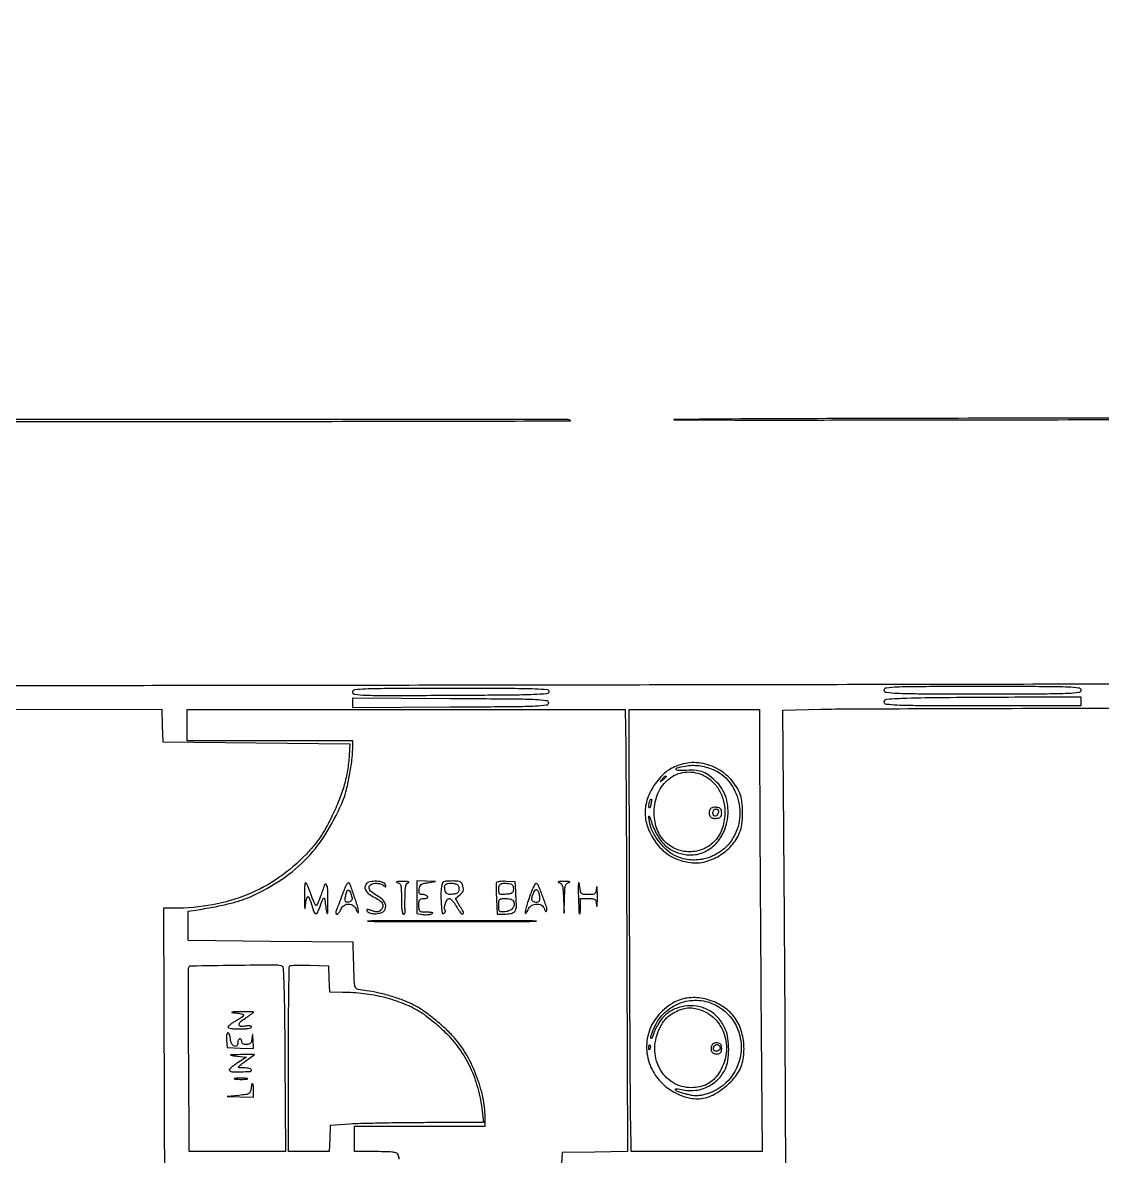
# Model space of a CAD drawing. Extents: x 169 to 2908, y 294 to 2057.
# Drawn here: x 723 to 1278, y 1475 to 2057 of the extents above; entities that cross this region are included whole.
import ezdxf

# ---------------------------------------------------------------- set-up
doc = ezdxf.new("R2010")
doc.units = 0

msp = doc.modelspace()

# ---------------------------------------------------------------- linework, layer by layer
for points in [[(2071.506825, 305.439341, -0.000001), (1934.444724, 305.133768, -0.000138)], [(646.756679, 1851.968669, -0.000145), (746.916667, 1851.998344, 0.000185), (845.97197, 1852.035699, 0.00031), (929.273293, 1852.149658, 0.000005), (1004.735214, 1852.300526, 0.667452), (1004.822202, 1852.511132, 0.198979), (1003.485503, 1853.064609, 0.000003), (736.580845, 1852.994411, 0.000204), (503.215502, 1852.83626, 0.001845)], [(1038.744617, 303.238644, -0.000023), (700.1838, 302.982319, -0.000004), (342.98374, 302.731113, -0.013624)], [(1988.905222, 490.963323, 0.000012), (1874.026711, 490.794518, 0.000021), (1738.015911, 490.58562, 0.000015), (1585.25, 490.339917), (1195, 489.700542), (1194.983701, 526.100271, 0.001103), (1194.93485, 544.503369, 0.000386), (1194.785781, 570.966978, 0.000383), (1194.576977, 600.083506, 0.000448), (1194.332818, 627.723486, -0.000646), (1194.027938, 663.861437, -0.004702), (1194.067155, 681.210191, -0.0029), (1194.260479, 692.278592, -0.316318), (1195.099117, 693.41447, -0.080172), (1196.280534, 693.607664, -0.000004), (1324.530678, 693.874949, -0.000166), (1465.990594, 694.12187, -0.0001)], [(1618.627097, 1718.007453, 0.000004), (1564.009911, 1717.847718, 0.000021)], [(1474.488253, 488.488147, -0.000004), (1562.111462, 488.759446, -0.000246)], [(1502.26776, 1717.664096, 0.000013), (1430, 1717.444226, -0.000238)], [(875.517606, 897.711157, -0.000003), (920.169124, 897.876895, -0.000247)], [(1333.018033, 1717.192684, -0.000074), (1187.56875, 1716.906119, -0.000074), (1025.130621, 1716.634282, -0.000082), (868, 1716.420376, 0.000097), (721.612528, 1716.216767, 0.000138), (591.759375, 1715.975113, 0.000074)], [(561.008529, 1703.732007, -0.000053), (629.207029, 1703.906529), (794.914057, 1704.313058), (795.207029, 1695.906529), (795.5, 1687.5), (843.5, 1687), (891.5, 1686.5), (891.168062, 1680.5, -0.02698), (890.322771, 1672.791004, -0.02799), (888.657547, 1665.313647, -0.026115), (886.047423, 1657.626017, -0.01839), (882.354604, 1649.274036, -0.011314), (879.206696, 1643.163602, -0.02436), (876.45316, 1638.642558, -0.02566), (873.366556, 1634.557506, -0.014019), (869.194552, 1629.861808, -0.052158), (855.146335, 1617.73485, -0.054876), (839.120745, 1609.016083, -0.053101), (821.107793, 1603.787187, -0.043748), (801.167125, 1602.008205), (795.834249, 1602), (796.462065, 1403.75, 0.000231)], [(1984.413359, 489.705422, 0.000005), (2072.00811, 490.006244, 0.198017)], [(1116.514283, 1208, 0.00006), (1115.815024, 1385.383117, 0.000198), (1115.292286, 1502.638109, 0.000287), (1114.845307, 1584.998875, 0.000847), (1114.409848, 1641.592372), (1113.826901, 1703.684743), (1133.663451, 1704.199924, -0.005627), (1148.153151, 1704.413115, -0.00013), (1216.62718, 1704.632111, -0.00029), (1296.851558, 1704.821244, -0.000197), (1388.237587, 1704.947752)], [(916.898294, 1473.162345, 0.073159), (916.393011, 1475.418213, 0.209079), (915.585285, 1476.236951, 0.06089), (913.833669, 1476.699767, 0.029178), (910.756842, 1476.941329, 0.005003), (904.893011, 1477), (894, 1477), (894, 1483.5), (894, 1490), (927.5, 1490), (961, 1490), (961, 1494.816341, 0.054315), (959.914726, 1504.777482, 0.036534), (956.63823, 1515.753982, 0.036291), (951.754736, 1526.244903, 0.050245), (945.825131, 1534.753841, 0.026785), (941.129439, 1539.668842, 0.017753), (935.257466, 1544.810172, 0.017888), (929.235663, 1549.367839, 0.035959), (924.127257, 1552.431475, 0.027351), (918.815691, 1554.76307, 0.01758), (912.435125, 1556.904425, 0.017547), (905.893755, 1558.599457, 0.026456), (900.087476, 1559.569613, -0.023974), (895.724289, 1560.276411, -0.247116), (894.365987, 1561.404472, -0.089482), (893.862584, 1563.712756, -0.001866), (893.479329, 1575.5), (893.220322, 1584.5), (850.860161, 1585), (808.5, 1585.5), (808.5, 1592.990378), (808.5, 1600.480757), (813.5, 1601.259848, 0.008475), (822.332881, 1602.789948, 0.013958), (829.735332, 1604.417238, 0.016514), (835.875234, 1606.165038, 0.028844), (840.809269, 1608.067558, 0.042815), (856.728093, 1616.998508, 0.053618), (869.627076, 1627.951301, 0.053282), (879.962394, 1641.456375, 0.041505), (888.237157, 1658, 0.036684), (889.834398, 1663.029645, 0.012608), (891.419705, 1670.506179, 0.012741), (892.632833, 1678.108101, 0.033204), (893, 1683.63099), (893, 1688), (850.5, 1688), (808, 1688), (808, 1696), (808, 1704), (920.457298, 1704), (1032.914596, 1704), (1033.207298, 1685.25, -0.002372), (1033.336735, 1673.337233, -0.000225), (1033.502062, 1644.182169, -0.000288), (1033.663549, 1609.420286, -0.000227), (1033.799722, 1571.774404), (1034.099444, 1477.048809), (1017.299722, 1476.774404), (1000.5, 1476.5), (1000.200096, 1470.75)], [(325.530611, 1082.5, 0.000045), (327.318343, 762.605952, 0.000293)], [(882.775603, 1464.605491, 0.000141), (914.72723, 1465.164102, 0.13476)]]:
    msp.add_lwpolyline(points, format="xyb")
for points in [[(1058, 1853, 0.992655), (1058.000429, 1852.842831, 0.001), (1089.134375, 1852.760497, 0.00042), (1150.344442, 1852.772371, 0.000172), (1233.5, 1852.886798, 0.000157), (1319.80583, 1853.062257, 0.000261), (1392.532889, 1853.270907, 0.000004), (1458.518349, 1853.495218, 0.180931), (1458.931111, 1853.651242, 0.692913), (1458.785078, 1854.038626, 0.000004), (1281.627966, 1853.752155, 0.000218), (1126.76546, 1853.433113, 0.001901)], [(993.809763, 1713.25, -0.334583), (992.590319, 1712.147962, -0.012353), (986.004037, 1711.723132, -0.007977), (974.127695, 1711.440957, -0.00066), (943.236439, 1711.240751, -0.000527), (910.100522, 1711.104689, -0.009469), (899.468392, 1711.273591, -0.02398), (894.116742, 1711.717576, -0.376423), (893, 1712.990751, -0.3757), (894.119067, 1714.269845, -0.023392), (899.542565, 1714.740068, -0.009398), (910.283599, 1714.964734, -0.00053), (943.573324, 1715, -0.000621), (974.987807, 1714.960961, -0.008084), (986.670543, 1714.743015, -0.013759), (992.982245, 1714.349047, -0.443913)], [(1267, 1714, -0.376179), (1265.884567, 1712.727217, -0.023004), (1260.4375, 1712.259901, -0.009362), (1249.676813, 1712.035411, -0.000534), (1216.5, 1712, -0.000534), (1183.323187, 1712.035411, -0.009362), (1172.5625, 1712.259901, -0.023004), (1167.115433, 1712.727217, -0.376179), (1166, 1714, -0.376179), (1167.115433, 1715.272783, -0.023004), (1172.5625, 1715.740099, -0.009362), (1183.323187, 1715.964589, -0.000534), (1216.5, 1716, -0.000534), (1249.676813, 1715.964589, -0.009362), (1260.4375, 1715.740099, -0.023004), (1265.884567, 1715.272783, -0.376179)], [(993.5, 1707.5, -0.374782), (992.386456, 1706.223081, -0.022891), (986.936344, 1705.727377, -0.0094), (976.188164, 1705.446457, -0.000543), (943.25, 1705.240751), (893, 1704.981502), (893, 1707.5), (893, 1710.018498), (943.25, 1709.759249, -0.000543), (976.188164, 1709.553543, -0.0094), (986.936344, 1709.272623, -0.022891), (992.386456, 1708.776919, -0.374782)], [(1267, 1708.330753), (1267, 1706), (1216.5, 1706, -0.000538), (1183.417073, 1706.03562, -0.009291), (1172.605337, 1706.259834, -0.022362), (1167.110792, 1706.722647, -0.376987), (1166, 1707.986519, -0.394832), (1167.352984, 1709.432787, -0.008915), (1177.667978, 1709.936509, -0.006153), (1196.42242, 1710.286507, -0.000418), (1249.75, 1710.580753), (1267, 1710.661506)], [(1102.002976, 1672.75, 0.001168), (1102.044742, 1655.571305, 0.000267), (1102.198763, 1626.51875, 0.000276), (1102.412677, 1593.031258, 0.000269), (1102.665306, 1559.25), (1103.324661, 1477), (1069.712439, 1477), (1036.100218, 1477), (1035.780616, 1492.25, -0.00371), (1035.64308, 1502.411223, -0.000241), (1035.477111, 1531.88125, -0.000351), (1035.320941, 1567.005933, -0.000262), (1035.196213, 1605.75), (1034.931412, 1704), (1068.465706, 1704), (1102, 1704)], [(1060.557825, 1675.507878, 0.034432), (1056.893022, 1673.910449, 0.046941), (1053.867634, 1671.955434, 0.04406), (1051.123029, 1669.369827, 0.025846), (1048.299411, 1665.845607, 0.071891), (1044.417855, 1658.394515, 0.089513), (1043.189895, 1650.695915, 0.08846), (1044.727961, 1642.983216, 0.068457), (1048.918018, 1635.49236, 0.045558), (1052.504349, 1631.546882, 0.055962), (1056.523776, 1628.61511, 0.055218), (1061.138836, 1626.619923, 0.042657), (1066.5, 1625.463391, 0.093255), (1073.921673, 1625.900041, 0.075943), (1081.27875, 1628.978805, 0.07423), (1087.528194, 1634.201259, 0.081961), (1091.730475, 1640.860436, 0.068962), (1092.883878, 1645.167116, 0.030606), (1093.253659, 1651.049736, 0.03057), (1092.904226, 1656.912146, 0.071672), (1091.762622, 1661.139564, 0.094041), (1086.491637, 1668.937699, 0.08958), (1078.648129, 1674.421946, 0.091303), (1069.51853, 1676.747382, 0.102741)], [(1078, 1673.32022, -0.132165), (1086.390347, 1666.944767, -0.110108), (1091.164159, 1656.774923, -0.107366), (1091.228659, 1645.321066, -0.120121), (1086.463659, 1635.390346, -0.083554), (1080.563725, 1630.240675, -0.083521), (1073.302498, 1627.304786, -0.084558), (1065.559389, 1626.926156, -0.088667), (1058.265107, 1629.156393, -0.070994), (1054.019557, 1632.157598, -0.044188), (1049.967516, 1636.727743, -0.04456), (1046.840276, 1641.851361, -0.081777), (1045.418876, 1646.516494, -0.001692), (1045.058779, 1649.288613, -0.674076), (1045.186037, 1649.359856, -0.136708), (1045.409229, 1649.049326, -0.000711), (1046.712632, 1645.479091, 0.045559), (1049.825286, 1638.861814, 0.077313), (1053.689032, 1634.132879, 0.084972), (1058.522174, 1631.089975, 0.066924), (1064.511007, 1629.505091, 0.105502), (1071.333017, 1630.087504, 0.096163), (1077.580045, 1633.396602, 0.090548), (1082.420496, 1639.013038, 0.08117), (1085.194735, 1646.192506, 0.052702), (1085.785852, 1651.99928, 0.060396), (1085.093571, 1657.53081, 0.063735), (1083.158971, 1662.48265, 0.071101), (1080.092479, 1666.586593, 0.030304), (1076.260307, 1669.992218, 0.071719), (1072.959387, 1671.894276, 0.07404), (1069.321649, 1672.752738, 0.034006), (1064.439369, 1672.830623, -0.011217), (1059.966676, 1672.698185, -0.324053), (1059.083245, 1673.328317, -0.438983), (1059.516101, 1674.115323, -0.01253), (1063.699153, 1675.031349, -0.04084), (1067.129644, 1675.406378, -0.036602), (1070.70586, 1675.242061, -0.03522), (1074.354296, 1674.542299, -0.031777)], [(1072.282119, 1670.64, -0.079244), (1077.114474, 1667.623628, -0.075172), (1080.870855, 1663.204869, -0.072027), (1083.270938, 1657.693083, -0.06382), (1084.141261, 1651.49075, -0.081429), (1082.906627, 1643.352318, -0.103265), (1079.144722, 1636.764551, -0.109818), (1073.273177, 1632.507022, -0.102513), (1066, 1631, -0.102886), (1058.734641, 1632.511001, -0.109156), (1052.849531, 1636.7799, -0.102576), (1049.059547, 1643.378505, -0.081393), (1047.791777, 1651.519369, -0.1012), (1049.859175, 1661.235468, -0.124777), (1055.518317, 1668.532641, -0.136036), (1063.556142, 1671.859913, -0.131229)], [(1054, 1669.622445, -0.184603), (1053.91885, 1669.410139, -0.013803), (1053.485938, 1668.952641, -0.017649), (1052.920402, 1668.425681, -0.012436), (1052.25, 1667.872445, -0.001576), (1051.120493, 1666.99236, -0.377591), (1051, 1667, -0.377591), (1050.99236, 1667.120493, -0.001576), (1051.872445, 1668.25, -0.017685), (1052.76332, 1669.306759, -0.065617), (1053.426111, 1669.869516, -0.241985), (1053.806605, 1669.90695, -0.307699)], [(1046.195851, 1655.25, -0.021502), (1045.964465, 1654.271785, -0.075673), (1045.697819, 1653.684691, -0.317691), (1045.453181, 1653.587489, -0.258326), (1045.240193, 1653.782989, -0.099529), (1045.100594, 1654.901362, -0.044695), (1045.342744, 1656.368683, -0.042667), (1045.794843, 1657.654237, -0.294971), (1046.329943, 1658, -0.406616), (1046.46028, 1657.873011, -0.018685), (1046.452548, 1657.192188, -0.022187), (1046.36968, 1656.304573, -0.012955)], [(1076.387326, 1652.566971, 0.093647), (1076.045436, 1650.684482, 0.163024), (1076.554944, 1649.198422, 0.164295), (1077.852631, 1648.326514, 0.095401), (1079.744314, 1648.183029, 0.041038), (1081.134771, 1648.459899, 0.130182), (1081.942734, 1648.941461, 0.142061), (1082.366364, 1649.731555, 0.052532), (1082.5, 1651, 0.052532), (1082.366364, 1652.268445, 0.142061), (1081.942734, 1653.058539, 0.130182), (1081.134771, 1653.540101, 0.041038), (1079.744314, 1653.816971, 0.04167), (1078.517123, 1653.855307, 0.076244), (1077.538969, 1653.652686, 0.097266), (1076.828457, 1653.216703, 0.115533)], [(1080.823324, 1651.332866, -0.100818), (1080.230213, 1649.900237, -0.210781), (1079.229205, 1649.270086, -0.297834), (1078.357221, 1649.672718, -0.14074), (1078, 1650.916667, -0.066422), (1078.111401, 1651.751548, -0.09567), (1078.438799, 1652.41896, -0.111791), (1078.945354, 1652.84677, -0.12024), (1079.573324, 1653, -0.099154), (1080.179808, 1652.878535, -0.133817), (1080.619304, 1652.53647, -0.126354), (1080.840365, 1652.00171, -0.083236)], [(868.180248, 1606.75, 0.002818), (868.276732, 1603.239966, 0.031032), (868.410407, 1601.839468, 0.85166), (868.564014, 1601.839057, 0.020971), (868.735039, 1603.25, -0.016025), (868.937483, 1605.070692, -0.025668), (869.239039, 1606.604687, -0.023242), (869.58627, 1607.760232, -0.318238), (869.92483, 1608, -0.270128), (870.307189, 1607.777168, -0.020849), (870.870701, 1606.678125, -0.024039), (871.458113, 1605.224422, -0.015741), (872, 1603.5, 0.015626), (873.0448, 1600.172516, 0.203288), (873.897552, 1599.2322, 0.393942), (874.759608, 1599.515452, 0.036312), (875.784944, 1601.75, -0.002152), (877.619609, 1606.596164, -0.179753), (878.136227, 1607.182919, -0.517707), (878.548457, 1606.977521, -0.006214), (879.040954, 1603.5, 0.005677), (879.496449, 1600.258698, 0.129749), (879.866528, 1599.404942, 0.69517), (880.166489, 1599.501437, 0.011152), (880.222222, 1602, 0.003797), (880.147344, 1611.859959, 0.130169), (879.521661, 1614.085433, 0.627933), (878.577489, 1614.006346, 0.013022), (876.539978, 1608.242244, -0.01433), (875.832922, 1606.258515, -0.024878), (875.118767, 1604.662725, -0.023377), (874.472191, 1603.526316, -0.411154), (874.097279, 1603.439878, -0.14377), (873.726776, 1603.852524, -0.00856), (873.022492, 1605.392505, -0.012307), (872.24975, 1607.287454, -0.008734), (871.473136, 1609.447634, 0.011984), (870.692454, 1611.575582, 0.018536), (869.907307, 1613.368992, 0.013315), (869.185479, 1614.767925, 0.273481), (868.792914, 1615, 0.382671), (868.48272, 1614.721867, 0.008689), (868.285867, 1612.576562, 0.014982), (868.168164, 1609.91326, 0.009013)], [(888.894454, 1612.25, 0.001403), (888.39853, 1610.94768, 0.00068), (887.771299, 1609.279687, 0.000674), (887.122746, 1607.540717, 0.000971), (886.553902, 1606, -0.002186), (886.007724, 1604.531664, -0.001961), (885.428847, 1603.014063, -0.001966), (884.89863, 1601.65615, -0.00617), (884.527708, 1600.75, 0.044227), (884.293418, 1600.024777, 0.111302), (884.292099, 1599.472736, 0.181192), (884.513866, 1599.132616, 0.15997), (884.917762, 1599, 0.167997), (885.418763, 1599.173222, 0.052685), (885.996262, 1599.734375, 0.045901), (886.552863, 1600.543188, 0.036938), (887, 1601.5, -0.151979), (888.555562, 1603.483879, -0.160369), (890.927432, 1604.181728, -0.156046), (893.298741, 1603.338953, -0.143355), (894.837719, 1601.25, 0.017105), (895.231231, 1600.277179, 0.067175), (895.570258, 1599.727597, 0.381806), (895.784856, 1599.694184, 0.239587), (895.921053, 1599.929053, 0.087339), (895.6152, 1602.486047, 0.008889), (893.738167, 1608.324427, 0.004304), (891.597901, 1614.42435, 0.316126), (890.778416, 1615, 0.209409), (890.392566, 1614.830988, 0.036129), (889.883486, 1614.192188, 0.033981), (889.359363, 1613.303173, 0.024534)], [(899.971521, 1614.465685, 0.151061), (899.292325, 1612.826751, 0.164281), (899.689067, 1611.152238, 0.096431), (901.326882, 1609.396144, 0.031809), (904.322114, 1607.5, -0.034257), (907.015619, 1605.776351, -0.117469), (908.343519, 1604.197186, -0.193338), (908.471674, 1602.663175, -0.1223), (907.533149, 1601.104578, -0.060382), (906.600743, 1600.373763, -0.115627), (905.701257, 1600.081727, -0.087179), (904.596281, 1600.181685, -0.024202), (902.9342, 1600.718735, 0.012025), (901.400351, 1601.255927, 0.081394), (900.607839, 1601.376026, 0.29707), (900.285366, 1601.160316, 0.182137), (900.264806, 1600.686616, 0.17067), (900.632473, 1600.207991, 0.046145), (901.490945, 1599.755088, 0.041133), (902.624161, 1599.390821, 0.032721), (903.892336, 1599.181769, 0.124365), (907.970209, 1599.796011, 0.255889), (909.92152, 1602.244853, 0.217959), (909.043924, 1605.578312, 0.102064), (905.5, 1608.44848, -0.05638), (902.60305, 1610.387965, -0.172607), (901.433197, 1612.401386, -0.294485), (902.077606, 1613.976814, -0.124533), (904.310472, 1614.822258, -0.046291), (905.504147, 1614.848103, -0.038016), (906.765999, 1614.661439, -0.039479), (907.907086, 1614.306238, -0.077476), (908.723093, 1613.822258, 0.008492), (909.633483, 1613.096546, 0.206497), (909.94083, 1613.018479, 0.43717), (910.061655, 1613.199716, 0.019923), (909.834901, 1614, 0.247842), (908.480487, 1615.3106, 0.059041), (905.283151, 1615.843404, 0.058035), (901.921582, 1615.611894, 0.1751)], [(915.75, 1615.294267, -0.115014), (916.997206, 1614.738345, -0.166432), (917.665409, 1613.74603, -0.060161), (917.945406, 1611.79608, -0.00561), (918, 1606.930449, 0.010262), (918.067305, 1603.651372, 0.02246), (918.282906, 1601.149351, 0.021694), (918.598292, 1599.357782, 0.351814), (919.043837, 1599, 0.124261), (919.428977, 1599.097217, 0.116034), (919.733365, 1599.367188, 0.103799), (919.908313, 1599.772633, 0.082595), (919.925354, 1600.25, -0.028401), (919.867025, 1601.054839, -0.002507), (919.84552, 1603.094086, -0.003274), (919.848, 1605.528405, -0.002544), (919.881517, 1608.176676, -0.009576), (920.0124, 1611.722466, -0.05007), (920.315729, 1613.649792, -0.106058), (920.865591, 1614.739045, -0.16045), (921.75, 1615.310674, 0.556915), (921.8007, 1615.475206, 0.181901), (921.517187, 1615.627731, 0.026284), (920.314546, 1615.725537, 0.008157), (918.5, 1615.747817, 0.007668), (916.70352, 1615.713009, 0.032198), (915.629688, 1615.606262, 0.492407), (915.548028, 1615.453984, 0.244091)], [(926, 1607.613499), (926, 1599.226999), (928.87193, 1598.805489, 0.029619), (930.10917, 1598.698191, 0.023444), (931.451913, 1598.724504, 0.024003), (932.699007, 1598.867887, 0.053006), (933.62193, 1599.121704, 0.118749), (934.077088, 1599.440286, 0.535378), (934.00896, 1599.697033, 0.069072), (933.140245, 1599.864465, 0.008985), (931.25, 1599.929715, -0.014071), (928.543758, 1600.050699, -0.15776), (927.558592, 1600.450779, -0.196607), (927.1045, 1601.314899, -0.023898), (927, 1603.5, -0.021386), (927.084674, 1605.478802, -0.137302), (927.432787, 1606.408072, -0.189237), (928.152979, 1606.865052, -0.047879), (929.559017, 1607, 0.035659), (930.520664, 1607.068671, 0.083483), (931.205217, 1607.287316, 0.1651), (931.521766, 1607.615199, 0.253782), (931.5, 1608, 0.114181), (931.119725, 1608.383672, 0.049677), (930.473838, 1608.70625, 0.045638), (929.688289, 1608.925951, 0.045406), (928.874561, 1609, -0.068631), (927.886466, 1609.13627, -0.188537), (927.334519, 1609.553075, -0.136704), (927.108332, 1610.340903, -0.030614), (927.183578, 1611.75, -0.054878), (927.523262, 1613.239592, -0.144947), (928.153931, 1614.119756, -0.105873), (929.299203, 1614.673281, -0.022099), (931.5, 1615.108095), (935.5, 1615.716189), (930.75, 1615.858095), (926, 1616)], [(938.552839, 1612.75, 0.030568), (938.32062, 1610.500549, 0.017385), (938.301507, 1607.764292, 0.013237), (938.490121, 1604.291206, 0.005765), (938.915732, 1599.690983, 0.161108), (939.030861, 1599.435416, 0.167839), (939.273788, 1599.304124, 0.117703), (939.621043, 1599.328965, 0.062037), (940.016312, 1599.510081, 0.085777), (940.362947, 1599.817005, 0.093804), (940.573428, 1600.213631, 0.100331), (940.616296, 1600.63732, 0.114095), (940.485717, 1601.02311, -0.167578), (940.163034, 1602.455993, -0.056621), (940.644259, 1604.571296, -0.057622), (941.548984, 1606.435036, -0.256341), (942.578549, 1607, -0.17731), (943.246143, 1606.755574, -0.032352), (944.209981, 1605.827262, -0.031262), (945.247474, 1604.536351, -0.023908), (946.22014, 1603.007702, 0.013143), (947.148114, 1601.477554, 0.019208), (948.050604, 1600.185879, 0.015046), (948.849715, 1599.194349, 0.216304), (949.25, 1599.007702, 0.226044), (949.752452, 1599.240786, 0.252002), (949.856728, 1599.76023, 0.054231), (949.379147, 1600.877432, 0.00518), (947.897342, 1603.44942), (945.794684, 1607.01316), (948.048095, 1608.837862, 0.042661), (949.119702, 1609.868533, 0.095479), (949.687747, 1610.839774, 0.098724), (949.843803, 1611.931168, 0.047816), (949.631702, 1613.331282, 0.056747), (949.071336, 1614.823294, 0.164923), (948.291978, 1615.580897, 0.098114), (946.947621, 1615.922363, 0.013285), (944.026261, 1616, 0.011935), (940.912126, 1615.925654, 0.122633), (939.688543, 1615.558141, 0.185161), (939.018727, 1614.71058, 0.034671)], [(947.5, 1612, -0.054149), (947.357546, 1610.68846, -0.158512), (946.902849, 1609.913826, -0.127804), (946.007751, 1609.457607, -0.030117), (944.335474, 1609.193016, -0.030846), (942.726544, 1609.136629, -0.100724), (941.693713, 1609.375642, -0.134443), (941.005756, 1609.949789, -0.075321), (940.520926, 1610.934068, -0.075971), (940.219498, 1612.854592, -0.198293), (940.737566, 1614.124033, -0.169907), (942.080975, 1614.781635, -0.053897), (944.343849, 1614.806359, -0.030287), (946.01044, 1614.541985, -0.127922), (946.903749, 1614.085584, -0.158259), (947.357766, 1613.310845, -0.054094)], [(966.850233, 1615.073721, 0.077199), (966.724829, 1614.361821, 0.004448), (966.699526, 1612.138038, 0.006687), (966.728482, 1609.47963, 0.00486), (966.829004, 1606.523023), (967.158008, 1599), (970.829004, 1599.015313, 0.036378), (973.972174, 1599.257488, 0.122227), (975.864745, 1600.041793, 0.165803), (976.844948, 1601.456071, 0.083858), (977.086016, 1603.636271, -0.00113), (977.008461, 1605.046475, -0.00045), (976.908217, 1606.980655, -0.000445), (976.803813, 1609.067376, -0.00056), (976.711016, 1611), (976.5, 1615.5), (971.850233, 1615.800698, 0.021003), (970.039989, 1615.84158, 0.031251), (968.460935, 1615.711964, 0.032037), (967.255621, 1615.457032, 0.247329)], [(975.5, 1612, -0.05778), (975.343009, 1610.645997, -0.175983), (974.843963, 1609.883061, -0.119894), (973.831091, 1609.449458, -0.020819), (971.75, 1609.189635, -0.016099), (969.567382, 1609.079578, -0.132082), (968.609238, 1609.318581, -0.216295), (968.140375, 1609.951387, -0.05296), (968, 1611.272968, -0.051027), (968.204962, 1613.276104, -0.176435), (968.879337, 1614.36816, -0.155466), (970.16177, 1614.850652, -0.037276), (972.46406, 1614.797393, -0.032906), (974.049232, 1614.535989, -0.129543), (974.916667, 1614.076785, -0.154495), (975.360893, 1613.300392, -0.053334)], [(983.615936, 1607.371699, 0.009758), (982.053471, 1602.405798, 0.050886), (981.53023, 1599.588503, 0.757429), (981.982638, 1599.420141, 0.050808), (983.123074, 1601.370774, -0.147065), (984.863054, 1603.356386, -0.129133), (987.502765, 1604.179754, -0.143327), (990.006525, 1603.569146, -0.19019), (991.45067, 1601.75, 0.029835), (991.744896, 1600.955689, 0.088378), (992.067459, 1600.474657, 0.249674), (992.354829, 1600.38119, 0.253446), (992.589962, 1600.567981, 0.184345), (992.658151, 1602.34113, 0.008811), (990.621485, 1608.030219, 0.008063), (988.379068, 1613.685064, 0.217169), (987.226111, 1614.757963, 0.358437), (986.714762, 1614.561631, 0.015311), (985.747675, 1612.727564, 0.020266), (984.684548, 1610.308669, 0.012306)], [(998.709091, 1615.299628, -0.120578), (999.922216, 1614.741245, -0.149873), (1000.622148, 1613.722306, -0.058554), (1000.996051, 1611.750406, -0.006563), (1001.257847, 1607.18581), (1001.597512, 1599.5), (1001.798756, 1607.180449, -0.006255), (1001.978181, 1611.813772, -0.060618), (1002.314724, 1613.747621, -0.158919), (1003.007112, 1614.741253, -0.11468), (1004.25, 1615.294267, 0.242272), (1004.450179, 1615.451451, 0.49677), (1004.370312, 1615.600334, 0.031579), (1003.296605, 1615.700658, 0.007508), (1001.5, 1615.727636, 0.007448), (999.702203, 1615.700855, 0.030605), (998.617671, 1615.601909, 0.46982), (998.529391, 1615.454702, 0.26634)], [(1009.028142, 1615, 0.054662), (1008.80244, 1612.589067, 0.004831), (1008.958782, 1606.467311, 0.002007), (1009.214826, 1599.940502, 0.18607), (1009.588558, 1599.083333, 0.60622), (1009.749782, 1599.132897, 0.018327), (1009.879139, 1600.013021, 0.018038), (1009.970846, 1601.26346, 0.009285), (1010, 1602.833333), (1010, 1607), (1013.939635, 1607, -0.019084), (1016.387992, 1606.906519, -0.160661), (1017.394123, 1606.487142, -0.168371), (1017.929064, 1605.560732, -0.021459), (1018.271532, 1603.25, 0.235425), (1018.412354, 1603.028672, 0.556119), (1018.548567, 1603.098438, 0.016601), (1018.639331, 1604.941897, 0.004), (1018.663794, 1608, 0.004), (1018.639331, 1611.058103, 0.016601), (1018.548567, 1612.901562, 0.556119), (1018.412354, 1612.971328, 0.235425), (1018.271532, 1612.75, -0.021385), (1017.930362, 1610.445656, -0.166661), (1017.398575, 1609.516949, -0.161687), (1016.40071, 1609.095207, -0.019821), (1014, 1609, -0.019821), (1011.59929, 1609.095207, -0.161687), (1010.601425, 1609.516949, -0.166661), (1010.069638, 1610.445656, -0.021385), (1009.728468, 1612.75, 0.011007), (1009.556968, 1614.101331, 0.038394), (1009.360939, 1614.957813, 0.284368), (1009.186532, 1615.109224, 0.402043)], [(892.456556, 1608.245074, -0.044337), (892.679221, 1607.173198, -0.107774), (892.600211, 1606.37378, -0.134697), (892.216602, 1605.789566, -0.089133), (891.525823, 1605.371536, -0.080903), (890.123159, 1605.079962, -0.284724), (889.353933, 1605.511519, -0.155747), (889.118727, 1606.697703, -0.025741), (889.506003, 1609.027331, -0.041692), (890.099334, 1610.948549, -0.378426), (890.822134, 1611.310613, -0.234158), (891.609252, 1610.621388, -0.024541)], [(975.690532, 1605.364077, -0.136019), (975.862843, 1603.575234, -0.137277), (975.088231, 1601.960126, -0.113578), (973.432649, 1600.766745, -0.07494), (971.149151, 1600.186642, -0.024872), (969.237201, 1600.092027, -0.202936), (968.448955, 1600.425963, -0.176224), (968.078516, 1601.253759, -0.017979), (968, 1603.436642, -0.020969), (968.091497, 1605.617436, -0.176043), (968.497757, 1606.497736, -0.177834), (969.372183, 1606.907175, -0.021485), (971.531385, 1607, -0.031331), (973.117647, 1606.900503, -0.062446), (974.334603, 1606.589745, -0.083819), (975.1894, 1606.075039, -0.124424)], [(988.984687, 1607.25, -0.055785), (988.876571, 1606.220641, -0.127363), (988.525877, 1605.529336, -0.139785), (987.909203, 1605.133894, -0.073238), (987, 1605, -0.152651), (985.726296, 1605.398142, -0.201387), (985.07933, 1606.41327, -0.121037), (985.195981, 1608.054653, -0.044916), (986.107487, 1610.200841, -0.022513), (986.72214, 1611.234622, -0.165834), (987.169096, 1611.581997, -0.279935), (987.595734, 1611.489326, -0.061692), (988.092174, 1610.8851, -0.054871), (988.430048, 1610.194347, -0.026137), (988.716195, 1609.245936, -0.025537), (988.914534, 1608.212977, -0.03297)], [(905.25, 1595.250348, 0.001113), (922.89016, 1595.164972, 0.000653), (944, 1595.137391, 0.000653), (965.10984, 1595.164972, 0.001113), (982.75, 1595.250348, 0.007266), (987.352928, 1595.349781, 0.978631), (987.351562, 1595.443743, 0.001473), (971.791582, 1595.50786, 0.000294), (944, 1595.524182, 0.000294), (916.208418, 1595.50786, 0.001473), (900.648438, 1595.443743, 0.978631), (900.647072, 1595.349781, 0.007266)], [(856.697017, 1572.187254, -0.249532), (857.321051, 1571.117658, -0.002021), (857.675048, 1561.015341, -0.004832), (857.974655, 1546.964516, -0.001238), (858.183345, 1524.231726), (858.5, 1476.999096), (833.769486, 1476.999548), (809.038973, 1477), (808.769486, 1523.75, -0.000586), (808.686815, 1541.749343, -0.000944), (808.663306, 1557.080377, -0.000135), (808.671829, 1570.700795, -0.065487), (808.78645, 1571.566178, -0.334757), (809.932091, 1572.459477, -0.00081), (832.140424, 1572.783332, -0.001424), (853.787742, 1573.002304, -0.141137)], [(880.79569, 1565.75), (881.09138, 1559), (887.79569, 1558.980191, -0.030166), (898.689645, 1558.290037, -0.031471), (909.265269, 1556.294479, -0.032764), (919.075425, 1553.098646, -0.040511), (927.679255, 1548.820786, -0.025461), (930.293568, 1547.057844, -0.01025), (933.68514, 1544.399946, -0.010112), (937.227857, 1541.382917, -0.012617), (940.387308, 1538.434349, -0.043366), (947.713789, 1529.875946, -0.045675), (953.311213, 1520.323487, -0.04431), (957.209883, 1509.649314, -0.036628), (959.478676, 1497.75), (960.143913, 1492), (930.821956, 1491.882543, 0.001818), (918.862718, 1491.791143, 0.001948), (907.175825, 1491.613779, 0.001844), (897.134905, 1491.385209, 0.009181), (891.5, 1491.132543), (881.5, 1490.5), (881.20431, 1483.75), (880.90862, 1477), (870.45431, 1477), (860, 1477), (860, 1524.333333, -0.001386), (860.050428, 1542.53119, -0.00226), (860.20576, 1557.96826, -0.000291), (860.413855, 1571.690321, -0.194823), (860.700461, 1572.367127, -0.182377), (861.297812, 1572.637197, -0.005798), (864.000338, 1572.778463, -0.010544), (867.240283, 1572.841782, -0.007041), (870.950461, 1572.783794), (880.5, 1572.5)], [(1058.485191, 1553.897605, 0.090688), (1050.285812, 1547.450496, 0.099797), (1045.230148, 1538.715132, 0.101629), (1044.007309, 1528.836261, 0.097556), (1046.738072, 1519.117001, 0.083764), (1051.862053, 1512.170458, 0.074748), (1059.170922, 1506.964697, 0.078573), (1067.314102, 1504.330513, 0.112251), (1074.86412, 1504.841143, 0.055634), (1078.882547, 1506.550772, 0.034647), (1083.162513, 1509.371228, 0.033874), (1087.151676, 1512.867586, 0.042725), (1090.305381, 1516.626895, 0.100486), (1093.299322, 1523.471872, 0.070173), (1093.906409, 1531.900459, 0.069184), (1092.148836, 1540.296157, 0.09111), (1088.227023, 1547.047877, 0.084792), (1081.941513, 1552.27446, 0.074672), (1073.999676, 1555.404492, 0.077015), (1065.729042, 1556.006271, 0.101434)], [(1079.572392, 1552.202516, -0.158702), (1089.876896, 1541.809471, -0.152546), (1092.294761, 1527.160959, -0.150631), (1085.942933, 1513.6052, -0.154353), (1073.119709, 1506.138232, -0.028918), (1070.801557, 1505.756529, -0.039196), (1068.680993, 1505.699214, -0.037062), (1066.488263, 1505.975676, -0.022295), (1063.942514, 1506.609712, -0.010003), (1059.773547, 1507.939076, -0.187542), (1058.739349, 1508.809218, -0.617132), (1059.094711, 1509.322803, -0.014413), (1062.805018, 1508.689131, 0.084286), (1069.252503, 1508.496914, 0.081746), (1075.476532, 1510.432468, 0.081766), (1080.750623, 1514.260135, 0.08439), (1084.451447, 1519.538924, 0.076357), (1085.688276, 1523.673852, 0.033782), (1086.091935, 1529.374531, 0.033797), (1085.71853, 1535.163505, 0.066045), (1084.514772, 1539.618888, 0.070093), (1081.247564, 1545.122494, 0.084886), (1076.762273, 1549.102156, 0.085426), (1071.233867, 1551.348388, 0.072049), (1064.926324, 1551.801052, 0.071281), (1059.100273, 1550.531657, 0.084452), (1054.231035, 1547.708982, 0.079273), (1050.347483, 1543.269655, 0.054477), (1047.422933, 1537.240919, -0.01439), (1046.904009, 1535.9093, -0.053381), (1046.467092, 1535.122723, -0.34696), (1046.209134, 1535.045976, -0.300439), (1046.043893, 1535.283244, -0.078683), (1046.175135, 1536.268456, -0.01514), (1046.742987, 1537.983429, -0.01578), (1047.537169, 1539.962674, -0.01397), (1048.485423, 1541.971234, -0.097171), (1054.088664, 1549.149969, -0.099414), (1061.947034, 1553.609061, -0.099866), (1070.887182, 1554.676907, -0.098998)], [(832.75, 1548.267795, -0.01663), (834.378975, 1548.066276, -0.026501), (835.751562, 1547.77468, -0.024534), (836.78088, 1547.443397, -0.312176), (837, 1547.126643, -0.219392), (836.814231, 1546.723649, -0.015596), (835.825, 1545.930664, -0.019681), (834.532543, 1545.036579, -0.013449), (833, 1544.120156, 0.016582), (831.467747, 1543.190824, 0.023495), (830.175, 1542.257463, 0.020979), (829.208644, 1541.419649, 0.206506), (829, 1540.936015, 0.346065), (829.289251, 1540.568151, 0.020849), (830.7625, 1540.274954, 0.024034), (832.699813, 1540.06746, 0.014661), (835, 1540, 0.015208), (837.343762, 1540.071306, 0.026664), (839.271093, 1540.292261, 0.025939), (840.692051, 1540.609009, 0.336838), (841, 1541.014262, 0.277008), (840.785654, 1541.371469, 0.080799), (840.153241, 1541.58711, 0.054989), (839.208946, 1541.641468, 0.030514), (838.061171, 1541.510777, -0.053264), (835.439739, 1541.332353, -0.396119), (834.639631, 1542.144361, -0.225657), (835.276677, 1543.570215, -0.030544), (837.964338, 1545.595098, 0.005915), (839.511183, 1546.645274, 0.009247), (840.814524, 1547.589101, 0.004005), (841.893374, 1548.414811, 0.231383), (842, 1548.632886, 0.402543), (841.860904, 1548.777662, 0.002878), (840.017187, 1548.84084, 0.008499), (837.838257, 1548.865898, 0.005095), (835.25, 1548.825293, 0.00223), (831.996402, 1548.726557, 0.046186), (831.027737, 1548.602769, 0.838186), (831.034051, 1548.458729, 0.010494)], [(1073.301209, 1549.085212, -0.127434), (1080.44824, 1543.555979, -0.112607), (1084.421021, 1534.996873, -0.107146), (1084.389865, 1525.200148, -0.105884), (1080.310204, 1516.248949, -0.055008), (1077.678844, 1513.416019, -0.06658), (1074.645572, 1511.431311, -0.063996), (1071.097317, 1510.260895, -0.045795), (1066.934114, 1509.846239, -0.14025), (1057.384045, 1512.498932, -0.136329), (1050.557986, 1519.823408, -0.126461), (1048.17781, 1530.099167, -0.112456), (1050.874898, 1540.753199, -0.032115), (1052.675143, 1543.78304, -0.053212), (1054.60402, 1546.042402, -0.05373), (1056.952271, 1547.82927, -0.033476), (1060.029753, 1549.416525, -0.042872), (1063.383912, 1550.541323, -0.065801), (1066.426352, 1550.866432, -0.061844), (1069.582702, 1550.394269, -0.033246)], [(828.189635, 1534.25), (828.5, 1530.5), (835.25, 1530.20431), (842, 1529.90862), (841.839963, 1534.20431, 0.001265), (841.737241, 1536.785959, 0.113448), (841.636482, 1537.152553, 0.726116), (841.521409, 1537.13168, 0.002952), (841.276604, 1535.25, -0.029367), (840.963386, 1533.549833, -0.119886), (840.482365, 1532.624832, -0.15463), (839.704105, 1532.152166, -0.059813), (838.436642, 1532, -0.04951), (837.428272, 1532.100094, -0.088715), (836.656107, 1532.4039, -0.116957), (836.174728, 1532.884578, -0.139207), (836, 1533.5, 0.064853), (835.925306, 1534.073457, 0.082425), (835.70625, 1534.559375, 0.098894), (835.381354, 1534.884432, 0.148195), (835, 1535, 0.196745), (834.617989, 1534.84363, 0.086298), (834.29375, 1534.390961, 0.066214), (834.073588, 1533.720244, 0.046266), (834, 1532.926676, -0.173057), (833.440023, 1531.357228, -0.346192), (832.229604, 1531.088078, -0.166796), (830.848267, 1532.449955, -0.09165), (830.186642, 1534.758189, 0.028775), (829.994007, 1536.00001, 0.043202), (829.672461, 1537.047718, 0.051984), (829.281569, 1537.784103, 0.249735), (828.876276, 1538, 0.305702), (828.511778, 1537.75417, 0.050788), (828.26331, 1536.898438, 0.040961), (828.142742, 1535.687301, 0.024986)], [(1045.683114, 1529.8125, -0.054073), (1045.461564, 1529.395823, -0.470617), (1045.279315, 1529.37858, -0.168741), (1045.137993, 1529.670344, -0.018894), (1045.078947, 1530.416667, -0.028489), (1045.089945, 1531.112848, -0.077125), (1045.200665, 1531.592839, -0.208169), (1045.385309, 1531.77538, -0.296942), (1045.604167, 1531.729167, -0.126455), (1045.797407, 1531.402231, -0.060344), (1045.876576, 1530.916927, -0.05415), (1045.839148, 1530.359369, -0.051402)], [(1077.38854, 1531.570137, 0.094489), (1077.066301, 1529.778845, 0.142573), (1077.522244, 1528.271157, 0.159681), (1078.662609, 1527.354253, 0.126054), (1080.245529, 1527.179863, 0.063694), (1081.302356, 1527.470385, 0.125889), (1081.992539, 1527.990667, 0.117597), (1082.376446, 1528.805567, 0.051583), (1082.5, 1530, 0.051583), (1082.376446, 1531.194433, 0.117597), (1081.992539, 1532.009333, 0.125889), (1081.302356, 1532.529615, 0.063694), (1080.245529, 1532.820137, 0.059912), (1079.289159, 1532.840584, 0.078693), (1078.445456, 1532.620322, 0.089548), (1077.793053, 1532.182509, 0.10911)], [(1081.569098, 1530.888197, -0.242435), (1081.647193, 1529.887512, -0.148231), (1080.874057, 1528.954807, -0.136073), (1079.658755, 1528.560325, -0.210212), (1078.645492, 1528.954508, -0.179592), (1078.259829, 1529.795421, -0.123902), (1078.440872, 1530.837974, -0.121276), (1079.099376, 1531.686693, -0.168972), (1080, 1532, -0.102698), (1080.387745, 1531.91951, -0.051819), (1080.824734, 1531.673408, -0.048363), (1081.240856, 1531.313489, -0.051914)], [(833.5, 1526.092896), (838.5, 1525.5), (833.820911, 1522.539773, 0.015763), (832.062405, 1521.348025, 0.025704), (830.659685, 1520.217116, 0.023439), (829.674485, 1519.248728, 0.337145), (829.629928, 1518.789773, 0.250245), (830.882562, 1518.061201, 0.013719), (835.584051, 1518.019126, 0.012549), (840.275282, 1518.223717, 0.394238), (841, 1519, 0.285512), (840.758462, 1519.38851, 0.047496), (839.898438, 1519.715592, 0.039843), (838.687006, 1519.947141, 0.025189), (837.25, 1520.031803, -0.012351), (834.616772, 1520.119208, -0.551225), (834.396154, 1520.517963, -0.104007), (835.010292, 1521.233212, -0.001207), (840, 1525.039233), (842.5, 1526.93664), (835.5, 1526.811216, 0.000575), (830.756827, 1526.720777, 0.081328), (830.20699, 1526.619295, 0.78918), (830.221055, 1526.492219, 0.001579)], [(832.767909, 1514.275269, 0.018638), (834.218327, 1514.150328, 0.01259), (835.878422, 1514.111345, 0.012695), (837.487453, 1514.154945, 0.024559), (838.767909, 1514.285474, 0.212532), (839.000181, 1514.434198, 0.556092), (838.934948, 1514.575472, 0.025342), (837.655786, 1514.668409, 0.005888), (835.5, 1514.690131, 0.005499), (833.352754, 1514.662864, 0.031761), (832.222448, 1514.564056, 0.756877), (832.205163, 1514.425738, 0.069146)], [(840.816422, 1509.25, -0.065724), (840.419293, 1507.667134, -0.178953), (839.659761, 1506.820525, -0.088146), (838.16389, 1506.342075, -0.009262), (834.5, 1505.918108), (828.5, 1505.336215), (835.25, 1505.168108), (842, 1505), (842, 1508.5, 0.010009), (841.944862, 1511.254088, 0.246294), (841.5758, 1511.894193, 0.536375), (841.16426, 1511.710492, 0.012941)]]:
    msp.add_lwpolyline(points, format="xyb", close=True)

doc.saveas('drawing.dxf')
